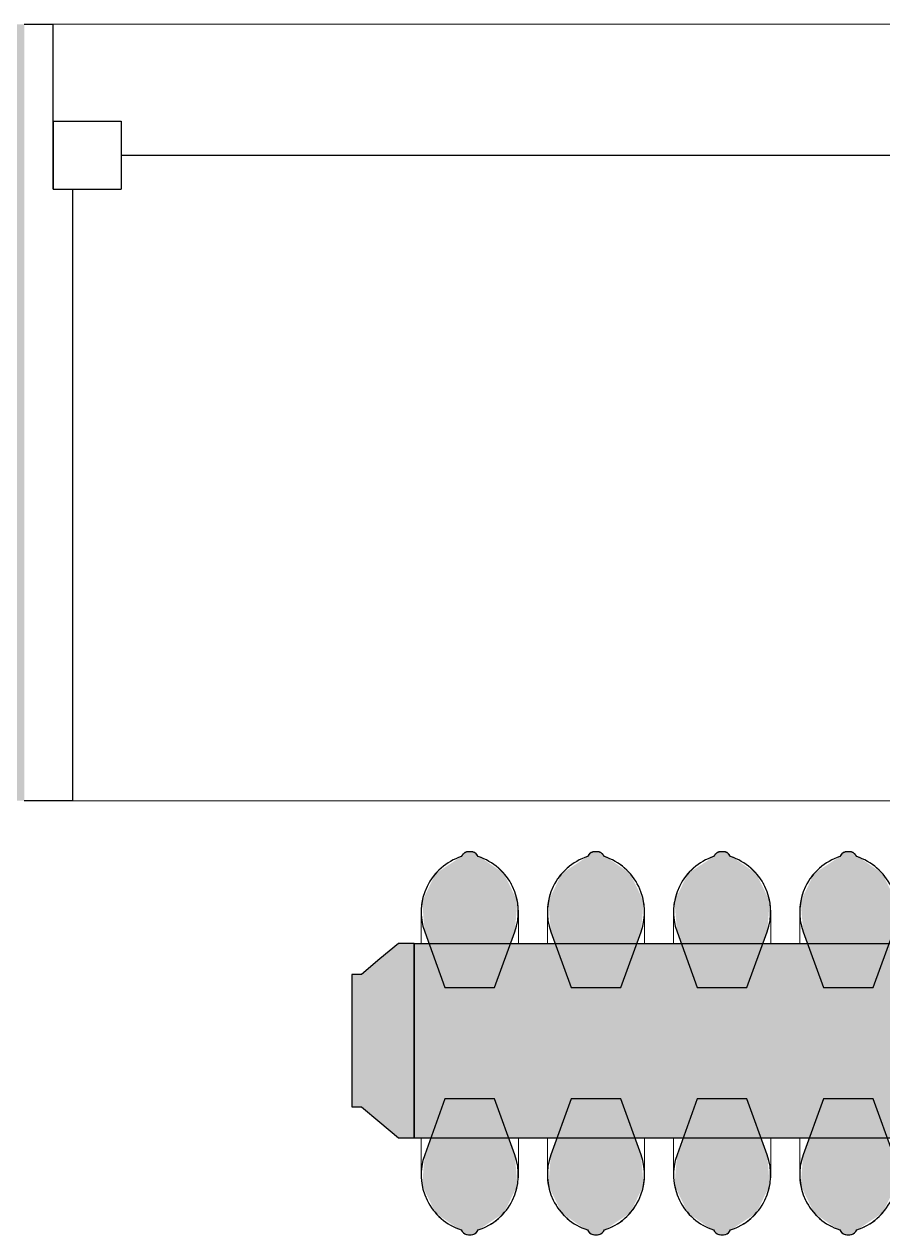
# Model space of a CAD drawing. Header units: inches. Extents: x -1287 to 1590, y -3558 to 989.
# Drawn here: x -196.3 to -174.18, y 532.5 to 563.68 of the extents above; entities that cross this region are included whole.
import ezdxf

# ---------------------------------------------------------------- set-up
doc = ezdxf.new("R2010")
doc.units = ezdxf.units.IN
doc.header["$MEASUREMENT"] = 0
for name, color, linetype, lineweight in [('A-GENM', 13, 'Continuous', 9), ('A-GLAZ', 151, 'Continuous', 18), ('A-WALL', 113, 'Continuous', 18), ('A-WALL-PATT', 111, 'Continuous', 18)]:
    doc.layers.add(name, color=color, linetype=linetype, lineweight=lineweight)

# ---------------------------------------------------------------- blocks, each defined once
blk = doc.blocks.new('Double Hung - side window 4_ X 6_ 3_ H 2-6124000-1st Floor Construction')
at = {"layer": 'A-GLAZ', "color": 8, "lineweight": 30}
for p, q in [((-22.115, 10), (-21.365, 10)), ((-21.365, 5.75), (-21.365, 10)), ((-21.365, 7.5), (-21.365, 5.75)), ((-21.365, 7.5), (-19.615, 7.5)), ((-19.615, 7.5), (-19.615, 5.75)), ((-19.615, 6.625), (19.615, 6.625)), ((-21.365, 5.75), (-19.615, 5.75)), ((-21.365, 5.75), (-20.865, 5.75)), ((-20.865, -10), (-20.865, 5.75)), ((-20.865, -10), (-22.115, -10))]:
    blk.add_line(p, q, dxfattribs=at)
blk = doc.blocks.new('Cast_Iron_Radiator_8182 - Cast_Iron_Radiator_8182-V46-1st Floor Construction')
at = {"layer": 'A-GENM'}
h = blk.add_hatch(color=7, dxfattribs=at)
h.paths.add_polyline_path([(-4.524, -3.66), (-4.589, -2.87), (-5.111, -1.435), (-6.389, -1.435), (-6.911, -2.87), (-6.976, -3.66), (-6.629, -4.372), (-5.943, -4.848), (-5.876, -4.91), (-5.713, -4.933), (-5.624, -4.91), (-5.532, -4.809), (-4.871, -4.372), (-4.645, -3.909)], flags=0)
h.paths.add_polyline_path([(-4.524, 3.66), (-4.871, 4.372), (-5.557, 4.848), (-5.624, 4.91), (-5.787, 4.933), (-5.876, 4.91), (-5.968, 4.809), (-6.629, 4.372), (-6.976, 3.66), (-6.911, 2.87), (-6.389, 1.435), (-5.111, 1.435), (-4.589, 2.87)], flags=0)
h = blk.add_hatch(color=7, dxfattribs=at)
h.paths.add_polyline_path([(-1.274, 3.66), (-1.621, 4.372), (-2.307, 4.848), (-2.374, 4.91), (-2.537, 4.933), (-2.626, 4.91), (-2.718, 4.809), (-3.379, 4.372), (-3.726, 3.66), (-3.661, 2.87), (-3.139, 1.435), (-1.861, 1.435), (-1.339, 2.87)], flags=0)
h.paths.add_polyline_path([(-1.274, -3.66), (-1.339, -2.87), (-1.861, -1.435), (-3.139, -1.435), (-3.661, -2.87), (-3.726, -3.66), (-3.379, -4.372), (-2.693, -4.848), (-2.626, -4.91), (-2.463, -4.933), (-2.374, -4.91), (-2.282, -4.809), (-1.621, -4.372), (-1.395, -3.909)], flags=0)
h = blk.add_hatch(color=7, dxfattribs=at)
h.paths.add_polyline_path([(1.976, -3.66), (1.911, -2.87), (1.389, -1.435), (0.111, -1.435), (-0.411, -2.87), (-0.476, -3.66), (-0.129, -4.372), (0.557, -4.848), (0.624, -4.91), (0.787, -4.933), (0.876, -4.91), (0.968, -4.809), (1.629, -4.372), (1.855, -3.909)], flags=0)
h.paths.add_polyline_path([(1.976, 3.66), (1.629, 4.372), (0.943, 4.848), (0.876, 4.91), (0.713, 4.933), (0.624, 4.91), (0.532, 4.809), (-0.129, 4.372), (-0.476, 3.66), (-0.411, 2.87), (0.111, 1.435), (1.389, 1.435), (1.911, 2.87)], flags=0)
h = blk.add_hatch(color=7, dxfattribs=at)
h.paths.add_polyline_path([(5.226, -3.66), (5.161, -2.87), (4.639, -1.435), (3.361, -1.435), (2.839, -2.87), (2.774, -3.66), (3.121, -4.372), (3.807, -4.848), (3.874, -4.91), (4.037, -4.933), (4.126, -4.91), (4.218, -4.809), (4.879, -4.372), (5.105, -3.909)], flags=0)
h.paths.add_polyline_path([(5.226, 3.66), (4.879, 4.372), (4.193, 4.848), (4.126, 4.91), (3.963, 4.933), (3.874, 4.91), (3.782, 4.809), (3.121, 4.372), (2.774, 3.66), (2.839, 2.87), (3.361, 1.435), (4.639, 1.435), (5.161, 2.87)], flags=0)
for points in [[(-7.179, 2.574), (-7.584, 2.574), (-8.542, 1.77), (-8.792, 1.77), (-8.792, -1.634), (-8.542, -1.634), (-7.584, -2.438), (-7.179, -2.438)], [(15.702, -2.438), (15.702, 2.561), (-7.179, 2.561), (-7.179, -2.438), (11.735, -2.438)]]:
    blk.add_hatch(color=7, dxfattribs=at).paths.add_polyline_path(points, flags=0)
at = {"layer": 'A-GENM', "color": 8, "lineweight": 30}
for p, q in [((-5.943, 4.848), (-5.968, 4.809)), ((-5.713, 4.933), (-5.787, 4.933)), ((-5.532, 4.809), (-5.557, 4.848)), ((-2.693, 4.848), (-2.718, 4.809)), ((-2.463, 4.933), (-2.537, 4.933)), ((-2.282, 4.809), (-2.307, 4.848)), ((0.557, 4.848), (0.532, 4.809)), ((0.787, 4.933), (0.713, 4.933)), ((0.968, 4.809), (0.943, 4.848)), ((3.807, 4.848), (3.782, 4.809)), ((4.037, 4.933), (3.963, 4.933)), ((4.218, 4.809), (4.193, 4.848)), ((-6.911, 2.87), (-6.389, 1.435)), ((-5.111, 1.435), (-4.589, 2.87)), ((-3.661, 2.87), (-3.139, 1.435)), ((-1.861, 1.435), (-1.339, 2.87)), ((-0.411, 2.87), (0.111, 1.435)), ((1.389, 1.435), (1.911, 2.87)), ((2.839, 2.87), (3.361, 1.435)), ((4.639, 1.435), (5.161, 2.87)), ((-7.179, 2.574), (-7.584, 2.574)), ((-7.179, -2.438), (-7.179, 2.574)), ((15.702, 2.561), (-7.179, 2.561)), ((-7.179, 2.561), (-7.179, -2.438)), ((-8.542, 1.77), (-8.792, 1.77)), ((-8.792, 1.77), (-8.792, -1.634)), ((-6.389, 1.435), (-5.111, 1.435)), ((-3.139, 1.435), (-1.861, 1.435)), ((0.111, 1.435), (1.389, 1.435)), ((3.361, 1.435), (4.639, 1.435)), ((-6.389, -1.435), (-6.911, -2.87)), ((-5.111, -1.435), (-6.389, -1.435)), ((-4.589, -2.87), (-5.111, -1.435)), ((-3.139, -1.435), (-3.661, -2.87)), ((-1.861, -1.435), (-3.139, -1.435)), ((-1.339, -2.87), (-1.861, -1.435)), ((0.111, -1.435), (-0.411, -2.87)), ((1.389, -1.435), (0.111, -1.435)), ((1.911, -2.87), (1.389, -1.435)), ((3.361, -1.435), (2.839, -2.87)), ((4.639, -1.435), (3.361, -1.435)), ((5.161, -2.87), (4.639, -1.435)), ((-8.792, -1.634), (-8.542, -1.634)), ((-7.584, -2.438), (-7.179, -2.438)), ((-7.179, -2.438), (15.702, -2.438)), ((-5.968, -4.809), (-5.943, -4.848)), ((-5.787, -4.933), (-5.713, -4.933)), ((-5.557, -4.848), (-5.532, -4.809)), ((-2.718, -4.809), (-2.693, -4.848)), ((-2.537, -4.933), (-2.463, -4.933)), ((-2.307, -4.848), (-2.282, -4.809)), ((0.532, -4.809), (0.557, -4.848)), ((0.713, -4.933), (0.787, -4.933)), ((0.943, -4.848), (0.968, -4.809)), ((3.782, -4.809), (3.807, -4.848)), ((3.963, -4.933), (4.037, -4.933)), ((4.193, -4.848), (4.218, -4.809))]:
    blk.add_line(p, q, dxfattribs=at)
at = {"layer": 'A-GENM', "flags": 128}
for points in [[(-7.002, 3.383), (-7.001, 3.443), (-6.997, 3.503), (-6.991, 3.563), (-6.983, 3.622), (-6.972, 3.681), (-6.959, 3.74), (-6.943, 3.798), (-6.926, 3.855), (-6.906, 3.911), (-6.883, 3.967), (-6.859, 4.022), (-6.832, 4.076), (-6.804, 4.128), (-6.773, 4.18), (-6.74, 4.23), (-6.705, 4.279), (-6.668, 4.326), (-6.63, 4.372), (-6.589, 4.416), (-6.547, 4.459), (-6.503, 4.5), (-6.458, 4.539), (-6.411, 4.576), (-6.362, 4.612), (-6.312, 4.645), (-6.261, 4.677), (-6.209, 4.706), (-6.155, 4.733), (-6.101, 4.758), (-6.045, 4.781), (-5.989, 4.802), (-5.968, 4.809)], [(-5.943, 4.848), (-5.938, 4.854), (-5.934, 4.86), (-5.929, 4.866), (-5.925, 4.872), (-5.919, 4.877), (-5.914, 4.882), (-5.909, 4.887), (-5.903, 4.892), (-5.897, 4.896), (-5.891, 4.901), (-5.885, 4.905), (-5.878, 4.909), (-5.872, 4.912), (-5.865, 4.915), (-5.858, 4.918), (-5.851, 4.921), (-5.844, 4.924), (-5.837, 4.926), (-5.83, 4.928), (-5.823, 4.929), (-5.816, 4.93), (-5.808, 4.931), (-5.801, 4.932), (-5.793, 4.933), (-5.787, 4.933)], [(-5.713, 4.933), (-5.706, 4.932), (-5.698, 4.932), (-5.691, 4.931), (-5.683, 4.93), (-5.676, 4.929), (-5.669, 4.927), (-5.662, 4.925), (-5.655, 4.923), (-5.648, 4.921), (-5.641, 4.918), (-5.634, 4.915), (-5.627, 4.912), (-5.621, 4.908), (-5.614, 4.904), (-5.608, 4.9), (-5.602, 4.896), (-5.596, 4.891), (-5.591, 4.887), (-5.585, 4.882), (-5.58, 4.876), (-5.575, 4.871), (-5.57, 4.865), (-5.565, 4.859), (-5.561, 4.854), (-5.557, 4.848)], [(-5.532, 4.809), (-5.475, 4.789), (-5.419, 4.767), (-5.365, 4.743), (-5.311, 4.716), (-5.258, 4.688), (-5.206, 4.657), (-5.156, 4.624), (-5.107, 4.59), (-5.059, 4.553), (-5.013, 4.515), (-4.969, 4.474), (-4.926, 4.432), (-4.885, 4.389), (-4.846, 4.343), (-4.808, 4.296), (-4.773, 4.248), (-4.739, 4.198), (-4.707, 4.147), (-4.678, 4.095), (-4.651, 4.042), (-4.625, 3.987), (-4.602, 3.932), (-4.581, 3.876), (-4.563, 3.819), (-4.547, 3.761), (-4.533, 3.703), (-4.521, 3.644), (-4.512, 3.585), (-4.505, 3.525), (-4.5, 3.465), (-4.498, 3.405), (-4.498, 3.383)], [(-3.752, 3.383), (-3.751, 3.443), (-3.747, 3.503), (-3.741, 3.563), (-3.733, 3.622), (-3.722, 3.681), (-3.709, 3.74), (-3.693, 3.798), (-3.676, 3.855), (-3.656, 3.911), (-3.633, 3.967), (-3.609, 4.022), (-3.582, 4.076), (-3.554, 4.128), (-3.523, 4.18), (-3.49, 4.23), (-3.455, 4.279), (-3.418, 4.326), (-3.38, 4.372), (-3.339, 4.416), (-3.297, 4.459), (-3.253, 4.5), (-3.208, 4.539), (-3.161, 4.576), (-3.112, 4.612), (-3.062, 4.645), (-3.011, 4.677), (-2.959, 4.706), (-2.905, 4.733), (-2.851, 4.758), (-2.795, 4.781), (-2.739, 4.802), (-2.718, 4.809)], [(-2.693, 4.848), (-2.688, 4.854), (-2.684, 4.86), (-2.679, 4.866), (-2.675, 4.872), (-2.669, 4.877), (-2.664, 4.882), (-2.659, 4.887), (-2.653, 4.892), (-2.647, 4.896), (-2.641, 4.901), (-2.635, 4.905), (-2.628, 4.909), (-2.622, 4.912), (-2.615, 4.915), (-2.608, 4.918), (-2.601, 4.921), (-2.594, 4.924), (-2.587, 4.926), (-2.58, 4.928), (-2.573, 4.929), (-2.566, 4.93), (-2.558, 4.931), (-2.551, 4.932), (-2.543, 4.933), (-2.537, 4.933)], [(-2.463, 4.933), (-2.456, 4.932), (-2.448, 4.932), (-2.441, 4.931), (-2.433, 4.93), (-2.426, 4.929), (-2.419, 4.927), (-2.412, 4.925), (-2.405, 4.923), (-2.398, 4.921), (-2.391, 4.918), (-2.384, 4.915), (-2.377, 4.912), (-2.371, 4.908), (-2.364, 4.904), (-2.358, 4.9), (-2.352, 4.896), (-2.346, 4.891), (-2.341, 4.887), (-2.335, 4.882), (-2.33, 4.876), (-2.325, 4.871), (-2.32, 4.865), (-2.315, 4.859), (-2.311, 4.854), (-2.307, 4.848)], [(-2.282, 4.809), (-2.225, 4.789), (-2.169, 4.767), (-2.115, 4.743), (-2.061, 4.716), (-2.008, 4.688), (-1.956, 4.657), (-1.906, 4.624), (-1.857, 4.59), (-1.809, 4.553), (-1.763, 4.515), (-1.719, 4.474), (-1.676, 4.432), (-1.635, 4.389), (-1.596, 4.343), (-1.558, 4.296), (-1.523, 4.248), (-1.489, 4.198), (-1.457, 4.147), (-1.428, 4.095), (-1.401, 4.042), (-1.375, 3.987), (-1.352, 3.932), (-1.331, 3.876), (-1.313, 3.819), (-1.297, 3.761), (-1.283, 3.703), (-1.271, 3.644), (-1.262, 3.585), (-1.255, 3.525), (-1.25, 3.465), (-1.248, 3.405), (-1.248, 3.383)], [(-0.502, 3.383), (-0.501, 3.443), (-0.497, 3.503), (-0.491, 3.563), (-0.483, 3.622), (-0.472, 3.681), (-0.459, 3.74), (-0.443, 3.798), (-0.426, 3.855), (-0.406, 3.911), (-0.383, 3.967), (-0.359, 4.022), (-0.332, 4.076), (-0.304, 4.128), (-0.273, 4.18), (-0.24, 4.23), (-0.205, 4.279), (-0.168, 4.326), (-0.13, 4.372), (-0.089, 4.416), (-0.047, 4.459), (-0.003, 4.5), (0.042, 4.539), (0.089, 4.576), (0.138, 4.612), (0.188, 4.645), (0.239, 4.677), (0.291, 4.706), (0.345, 4.733), (0.399, 4.758), (0.455, 4.781), (0.511, 4.802), (0.532, 4.809)], [(0.557, 4.848), (0.562, 4.854), (0.566, 4.86), (0.571, 4.866), (0.575, 4.872), (0.581, 4.877), (0.586, 4.882), (0.591, 4.887), (0.597, 4.892), (0.603, 4.896), (0.609, 4.901), (0.615, 4.905), (0.622, 4.909), (0.628, 4.912), (0.635, 4.915), (0.642, 4.918), (0.649, 4.921), (0.656, 4.924), (0.663, 4.926), (0.67, 4.928), (0.677, 4.929), (0.684, 4.93), (0.692, 4.931), (0.699, 4.932), (0.707, 4.933), (0.713, 4.933)], [(0.787, 4.933), (0.794, 4.932), (0.802, 4.932), (0.809, 4.931), (0.817, 4.93), (0.824, 4.929), (0.831, 4.927), (0.838, 4.925), (0.845, 4.923), (0.852, 4.921), (0.859, 4.918), (0.866, 4.915), (0.873, 4.912), (0.879, 4.908), (0.886, 4.904), (0.892, 4.9), (0.898, 4.896), (0.904, 4.891), (0.909, 4.887), (0.915, 4.882), (0.92, 4.876), (0.925, 4.871), (0.93, 4.865), (0.935, 4.859), (0.939, 4.854), (0.943, 4.848)], [(0.968, 4.809), (1.025, 4.789), (1.081, 4.767), (1.135, 4.743), (1.189, 4.716), (1.242, 4.688), (1.294, 4.657), (1.344, 4.624), (1.393, 4.59), (1.441, 4.553), (1.487, 4.515), (1.531, 4.474), (1.574, 4.432), (1.615, 4.389), (1.654, 4.343), (1.692, 4.296), (1.727, 4.248), (1.761, 4.198), (1.793, 4.147), (1.822, 4.095), (1.849, 4.042), (1.875, 3.987), (1.898, 3.932), (1.919, 3.876), (1.937, 3.819), (1.953, 3.761), (1.967, 3.703), (1.979, 3.644), (1.988, 3.585), (1.995, 3.525), (2, 3.465), (2.002, 3.405), (2.002, 3.383)], [(2.748, 3.383), (2.749, 3.443), (2.753, 3.503), (2.759, 3.563), (2.767, 3.622), (2.778, 3.681), (2.791, 3.74), (2.807, 3.798), (2.824, 3.855), (2.844, 3.911), (2.867, 3.967), (2.891, 4.022), (2.918, 4.076), (2.946, 4.128), (2.977, 4.18), (3.01, 4.23), (3.045, 4.279), (3.082, 4.326), (3.12, 4.372), (3.161, 4.416), (3.203, 4.459), (3.247, 4.5), (3.292, 4.539), (3.339, 4.576), (3.388, 4.612), (3.438, 4.645), (3.489, 4.677), (3.541, 4.706), (3.595, 4.733), (3.649, 4.758), (3.705, 4.781), (3.761, 4.802), (3.782, 4.809)], [(3.807, 4.848), (3.812, 4.854), (3.816, 4.86), (3.821, 4.866), (3.825, 4.872), (3.831, 4.877), (3.836, 4.882), (3.841, 4.887), (3.847, 4.892), (3.853, 4.896), (3.859, 4.901), (3.865, 4.905), (3.872, 4.909), (3.878, 4.912), (3.885, 4.915), (3.892, 4.918), (3.899, 4.921), (3.906, 4.924), (3.913, 4.926), (3.92, 4.928), (3.927, 4.929), (3.934, 4.93), (3.942, 4.931), (3.949, 4.932), (3.957, 4.933), (3.963, 4.933)], [(4.037, 4.933), (4.044, 4.932), (4.052, 4.932), (4.059, 4.931), (4.067, 4.93), (4.074, 4.929), (4.081, 4.927), (4.088, 4.925), (4.095, 4.923), (4.102, 4.921), (4.109, 4.918), (4.116, 4.915), (4.123, 4.912), (4.129, 4.908), (4.136, 4.904), (4.142, 4.9), (4.148, 4.896), (4.154, 4.891), (4.159, 4.887), (4.165, 4.882), (4.17, 4.876), (4.175, 4.871), (4.18, 4.865), (4.185, 4.859), (4.189, 4.854), (4.193, 4.848)], [(4.218, 4.809), (4.275, 4.789), (4.331, 4.767), (4.385, 4.743), (4.439, 4.716), (4.492, 4.688), (4.544, 4.657), (4.594, 4.624), (4.643, 4.59), (4.691, 4.553), (4.737, 4.515), (4.781, 4.474), (4.824, 4.432), (4.865, 4.389), (4.904, 4.343)], [(-7.002, 2.571), (-7.002, 2.642), (-7.002, 2.71), (-7.002, 2.775), (-7.002, 2.837), (-7.002, 2.896), (-7.002, 2.952), (-7.002, 3.005), (-7.002, 3.055), (-7.002, 3.102), (-7.002, 3.145), (-7.002, 3.185), (-7.002, 3.221), (-7.002, 3.254), (-7.002, 3.283), (-7.002, 3.309), (-7.002, 3.33), (-7.002, 3.348), (-7.002, 3.363), (-7.002, 3.373), (-7.002, 3.38), (-7.002, 3.383), (-7.002, 3.383)], [(-4.498, 3.383), (-4.498, 3.381), (-4.498, 3.375), (-4.498, 3.366), (-4.498, 3.353), (-4.498, 3.336), (-4.498, 3.315), (-4.498, 3.29), (-4.498, 3.262), (-4.498, 3.23), (-4.498, 3.195), (-4.498, 3.156), (-4.498, 3.114), (-4.498, 3.068), (-4.498, 3.019), (-4.498, 2.967), (-4.498, 2.911), (-4.498, 2.853), (-4.498, 2.792), (-4.498, 2.727), (-4.498, 2.66), (-4.498, 2.591), (-4.498, 2.561)], [(-3.752, 2.571), (-3.752, 2.642), (-3.752, 2.71), (-3.752, 2.775), (-3.752, 2.837), (-3.752, 2.896), (-3.752, 2.952), (-3.752, 3.005), (-3.752, 3.055), (-3.752, 3.102), (-3.752, 3.145), (-3.752, 3.185), (-3.752, 3.221), (-3.752, 3.254), (-3.752, 3.283), (-3.752, 3.309), (-3.752, 3.33), (-3.752, 3.348), (-3.752, 3.363), (-3.752, 3.373), (-3.752, 3.38), (-3.752, 3.383), (-3.752, 3.383)], [(-1.248, 3.383), (-1.248, 3.381), (-1.248, 3.375), (-1.248, 3.366), (-1.248, 3.353), (-1.248, 3.336), (-1.248, 3.315), (-1.248, 3.29), (-1.248, 3.262), (-1.248, 3.23), (-1.248, 3.195), (-1.248, 3.156), (-1.248, 3.114), (-1.248, 3.068), (-1.248, 3.019), (-1.248, 2.967), (-1.248, 2.911), (-1.248, 2.853), (-1.248, 2.792), (-1.248, 2.727), (-1.248, 2.66), (-1.248, 2.591), (-1.248, 2.561)], [(-0.502, 2.571), (-0.502, 2.642), (-0.502, 2.71), (-0.502, 2.775), (-0.502, 2.837), (-0.502, 2.896), (-0.502, 2.952), (-0.502, 3.005), (-0.502, 3.055), (-0.502, 3.102), (-0.502, 3.145), (-0.502, 3.185), (-0.502, 3.221), (-0.502, 3.254), (-0.502, 3.283), (-0.502, 3.309), (-0.502, 3.33), (-0.502, 3.348), (-0.502, 3.363), (-0.502, 3.373), (-0.502, 3.38), (-0.502, 3.383), (-0.502, 3.383)], [(2.002, 3.383), (2.002, 3.381), (2.002, 3.375), (2.002, 3.366), (2.002, 3.353), (2.002, 3.336), (2.002, 3.315), (2.002, 3.29), (2.002, 3.262), (2.002, 3.23), (2.002, 3.195), (2.002, 3.156), (2.002, 3.114), (2.002, 3.068), (2.002, 3.019), (2.002, 2.967), (2.002, 2.911), (2.002, 2.853), (2.002, 2.792), (2.002, 2.727), (2.002, 2.66), (2.002, 2.591), (2.002, 2.561)], [(2.748, 2.571), (2.748, 2.642), (2.748, 2.71), (2.748, 2.775), (2.748, 2.837), (2.748, 2.896), (2.748, 2.952), (2.748, 3.005), (2.748, 3.055), (2.748, 3.102), (2.748, 3.145), (2.748, 3.185), (2.748, 3.221), (2.748, 3.254), (2.748, 3.283), (2.748, 3.309), (2.748, 3.33), (2.748, 3.348), (2.748, 3.363), (2.748, 3.373), (2.748, 3.38), (2.748, 3.383), (2.748, 3.383)], [(-7.002, -3.383), (-7.002, -3.381), (-7.002, -3.375), (-7.002, -3.366), (-7.002, -3.353), (-7.002, -3.336), (-7.002, -3.315), (-7.002, -3.29), (-7.002, -3.262), (-7.002, -3.23), (-7.002, -3.195), (-7.002, -3.156), (-7.002, -3.114), (-7.002, -3.068), (-7.002, -3.019), (-7.002, -2.967), (-7.002, -2.911), (-7.002, -2.853), (-7.002, -2.792), (-7.002, -2.727), (-7.002, -2.66), (-7.002, -2.591), (-7.002, -2.518), (-7.002, -2.444)], [(-4.498, -2.438), (-4.498, -2.498), (-4.498, -2.571), (-4.498, -2.642), (-4.498, -2.71), (-4.498, -2.775), (-4.498, -2.837), (-4.498, -2.896), (-4.498, -2.952), (-4.498, -3.005), (-4.498, -3.055), (-4.498, -3.102), (-4.498, -3.145), (-4.498, -3.185), (-4.498, -3.221), (-4.498, -3.254), (-4.498, -3.283), (-4.498, -3.309), (-4.498, -3.33), (-4.498, -3.348), (-4.498, -3.363), (-4.498, -3.373), (-4.498, -3.38), (-4.498, -3.383), (-4.498, -3.383)], [(-3.752, -3.383), (-3.752, -3.381), (-3.752, -3.375), (-3.752, -3.366), (-3.752, -3.353), (-3.752, -3.336), (-3.752, -3.315), (-3.752, -3.29), (-3.752, -3.262), (-3.752, -3.23), (-3.752, -3.195), (-3.752, -3.156), (-3.752, -3.114), (-3.752, -3.068), (-3.752, -3.019), (-3.752, -2.967), (-3.752, -2.911), (-3.752, -2.853), (-3.752, -2.792), (-3.752, -2.727), (-3.752, -2.66), (-3.752, -2.591), (-3.752, -2.518), (-3.752, -2.444)], [(-1.248, -2.438), (-1.248, -2.498), (-1.248, -2.571), (-1.248, -2.642), (-1.248, -2.71), (-1.248, -2.775), (-1.248, -2.837), (-1.248, -2.896), (-1.248, -2.952), (-1.248, -3.005), (-1.248, -3.055), (-1.248, -3.102), (-1.248, -3.145), (-1.248, -3.185), (-1.248, -3.221), (-1.248, -3.254), (-1.248, -3.283), (-1.248, -3.309), (-1.248, -3.33), (-1.248, -3.348), (-1.248, -3.363), (-1.248, -3.373), (-1.248, -3.38), (-1.248, -3.383), (-1.248, -3.383)], [(-0.502, -3.383), (-0.502, -3.381), (-0.502, -3.375), (-0.502, -3.366), (-0.502, -3.353), (-0.502, -3.336), (-0.502, -3.315), (-0.502, -3.29), (-0.502, -3.262), (-0.502, -3.23), (-0.502, -3.195), (-0.502, -3.156), (-0.502, -3.114), (-0.502, -3.068), (-0.502, -3.019), (-0.502, -2.967), (-0.502, -2.911), (-0.502, -2.853), (-0.502, -2.792), (-0.502, -2.727), (-0.502, -2.66), (-0.502, -2.591), (-0.502, -2.518), (-0.502, -2.444)], [(2.002, -2.438), (2.002, -2.498), (2.002, -2.571), (2.002, -2.642), (2.002, -2.71), (2.002, -2.775), (2.002, -2.837), (2.002, -2.896), (2.002, -2.952), (2.002, -3.005), (2.002, -3.055), (2.002, -3.102), (2.002, -3.145), (2.002, -3.185), (2.002, -3.221), (2.002, -3.254), (2.002, -3.283), (2.002, -3.309), (2.002, -3.33), (2.002, -3.348), (2.002, -3.363), (2.002, -3.373), (2.002, -3.38), (2.002, -3.383), (2.002, -3.383)], [(2.748, -3.383), (2.748, -3.381), (2.748, -3.375), (2.748, -3.366), (2.748, -3.353), (2.748, -3.336), (2.748, -3.315), (2.748, -3.29), (2.748, -3.262), (2.748, -3.23), (2.748, -3.195), (2.748, -3.156), (2.748, -3.114), (2.748, -3.068), (2.748, -3.019), (2.748, -2.967), (2.748, -2.911), (2.748, -2.853), (2.748, -2.792), (2.748, -2.727), (2.748, -2.66), (2.748, -2.591), (2.748, -2.518), (2.748, -2.444)], [(-5.968, -4.809), (-6.025, -4.789), (-6.081, -4.767), (-6.135, -4.743), (-6.189, -4.716), (-6.242, -4.688), (-6.294, -4.657), (-6.344, -4.624), (-6.393, -4.59), (-6.441, -4.553), (-6.487, -4.515), (-6.531, -4.474), (-6.574, -4.432), (-6.615, -4.389), (-6.654, -4.343), (-6.692, -4.296), (-6.727, -4.248), (-6.761, -4.198), (-6.793, -4.147), (-6.822, -4.095), (-6.849, -4.042), (-6.875, -3.987), (-6.898, -3.932), (-6.919, -3.876), (-6.937, -3.819), (-6.953, -3.761), (-6.967, -3.703), (-6.979, -3.644), (-6.988, -3.585), (-6.995, -3.525), (-7, -3.465), (-7.002, -3.405), (-7.002, -3.383)], [(-4.498, -3.383), (-4.499, -3.443), (-4.503, -3.503), (-4.509, -3.563), (-4.517, -3.622), (-4.528, -3.681), (-4.541, -3.74), (-4.557, -3.798), (-4.574, -3.855), (-4.594, -3.911), (-4.617, -3.967), (-4.641, -4.022), (-4.668, -4.076), (-4.696, -4.128), (-4.727, -4.18), (-4.76, -4.23), (-4.795, -4.279), (-4.832, -4.326), (-4.87, -4.372), (-4.911, -4.416), (-4.953, -4.459), (-4.997, -4.5), (-5.042, -4.539), (-5.089, -4.576), (-5.138, -4.612), (-5.188, -4.645), (-5.239, -4.677), (-5.291, -4.706), (-5.345, -4.733), (-5.399, -4.758), (-5.455, -4.781), (-5.511, -4.802), (-5.532, -4.809)], [(-2.718, -4.809), (-2.775, -4.789), (-2.831, -4.767), (-2.885, -4.743), (-2.939, -4.716), (-2.992, -4.688), (-3.044, -4.657), (-3.094, -4.624), (-3.143, -4.59), (-3.191, -4.553), (-3.237, -4.515), (-3.281, -4.474), (-3.324, -4.432), (-3.365, -4.389), (-3.404, -4.343), (-3.442, -4.296), (-3.477, -4.248), (-3.511, -4.198), (-3.543, -4.147), (-3.572, -4.095), (-3.599, -4.042), (-3.625, -3.987), (-3.648, -3.932), (-3.669, -3.876), (-3.687, -3.819), (-3.703, -3.761), (-3.717, -3.703), (-3.729, -3.644), (-3.738, -3.585), (-3.745, -3.525), (-3.75, -3.465), (-3.752, -3.405), (-3.752, -3.383)], [(-1.248, -3.383), (-1.249, -3.443), (-1.253, -3.503), (-1.259, -3.563), (-1.267, -3.622), (-1.278, -3.681), (-1.291, -3.74), (-1.307, -3.798), (-1.324, -3.855), (-1.344, -3.911), (-1.367, -3.967), (-1.391, -4.022), (-1.418, -4.076), (-1.446, -4.128), (-1.477, -4.18), (-1.51, -4.23), (-1.545, -4.279), (-1.582, -4.326), (-1.62, -4.372), (-1.661, -4.416), (-1.703, -4.459), (-1.747, -4.5), (-1.792, -4.539), (-1.839, -4.576), (-1.888, -4.612), (-1.938, -4.645), (-1.989, -4.677), (-2.041, -4.706), (-2.095, -4.733), (-2.149, -4.758), (-2.205, -4.781), (-2.261, -4.802), (-2.282, -4.809)], [(0.532, -4.809), (0.475, -4.789), (0.419, -4.767), (0.365, -4.743), (0.311, -4.716), (0.258, -4.688), (0.206, -4.657), (0.156, -4.624), (0.107, -4.59), (0.059, -4.553), (0.013, -4.515), (-0.031, -4.474), (-0.074, -4.432), (-0.115, -4.389), (-0.154, -4.343), (-0.192, -4.296), (-0.227, -4.248), (-0.261, -4.198), (-0.293, -4.147), (-0.322, -4.095), (-0.349, -4.042), (-0.375, -3.987), (-0.398, -3.932), (-0.419, -3.876), (-0.437, -3.819), (-0.453, -3.761), (-0.467, -3.703), (-0.479, -3.644), (-0.488, -3.585), (-0.495, -3.525), (-0.5, -3.465), (-0.502, -3.405), (-0.502, -3.383)], [(2.002, -3.383), (2.001, -3.443), (1.997, -3.503), (1.991, -3.563), (1.983, -3.622), (1.972, -3.681), (1.959, -3.74), (1.943, -3.798), (1.926, -3.855), (1.906, -3.911), (1.883, -3.967), (1.859, -4.022), (1.832, -4.076), (1.804, -4.128), (1.773, -4.18), (1.74, -4.23), (1.705, -4.279), (1.668, -4.326), (1.63, -4.372), (1.589, -4.416), (1.547, -4.459), (1.503, -4.5), (1.458, -4.539), (1.411, -4.576), (1.362, -4.612), (1.312, -4.645), (1.261, -4.677), (1.209, -4.706), (1.155, -4.733), (1.101, -4.758), (1.045, -4.781), (0.989, -4.802), (0.968, -4.809)], [(3.782, -4.809), (3.725, -4.789), (3.669, -4.767), (3.615, -4.743), (3.561, -4.716), (3.508, -4.688), (3.456, -4.657), (3.406, -4.624), (3.357, -4.59), (3.309, -4.553), (3.263, -4.515), (3.219, -4.474), (3.176, -4.432), (3.135, -4.389), (3.096, -4.343), (3.058, -4.296), (3.023, -4.248), (2.989, -4.198), (2.957, -4.147), (2.928, -4.095), (2.901, -4.042), (2.875, -3.987), (2.852, -3.932), (2.831, -3.876), (2.813, -3.819), (2.797, -3.761), (2.783, -3.703), (2.771, -3.644), (2.762, -3.585), (2.755, -3.525), (2.75, -3.465), (2.748, -3.405), (2.748, -3.383)], [(4.918, -4.326), (4.88, -4.372), (4.839, -4.416), (4.797, -4.459), (4.753, -4.5), (4.708, -4.539), (4.661, -4.576), (4.612, -4.612), (4.562, -4.645), (4.511, -4.677), (4.459, -4.706), (4.405, -4.733), (4.351, -4.758), (4.295, -4.781), (4.239, -4.802), (4.218, -4.809)], [(-5.787, -4.933), (-5.794, -4.932), (-5.802, -4.932), (-5.809, -4.931), (-5.817, -4.93), (-5.824, -4.929), (-5.831, -4.927), (-5.838, -4.925), (-5.845, -4.923), (-5.852, -4.921), (-5.859, -4.918), (-5.866, -4.915), (-5.873, -4.912), (-5.879, -4.908), (-5.886, -4.904), (-5.892, -4.9), (-5.898, -4.896), (-5.904, -4.891), (-5.909, -4.887), (-5.915, -4.882), (-5.92, -4.876), (-5.925, -4.871), (-5.93, -4.865), (-5.935, -4.859), (-5.939, -4.854), (-5.943, -4.848)], [(-5.557, -4.848), (-5.562, -4.854), (-5.566, -4.86), (-5.571, -4.866), (-5.575, -4.872), (-5.581, -4.877), (-5.586, -4.882), (-5.591, -4.887), (-5.597, -4.892), (-5.603, -4.896), (-5.609, -4.901), (-5.615, -4.905), (-5.622, -4.909), (-5.628, -4.912), (-5.635, -4.915), (-5.642, -4.918), (-5.649, -4.921), (-5.656, -4.924), (-5.663, -4.926), (-5.67, -4.928), (-5.677, -4.929), (-5.684, -4.93), (-5.692, -4.931), (-5.699, -4.932), (-5.707, -4.933), (-5.713, -4.933)], [(-2.537, -4.933), (-2.544, -4.932), (-2.552, -4.932), (-2.559, -4.931), (-2.567, -4.93), (-2.574, -4.929), (-2.581, -4.927), (-2.588, -4.925), (-2.595, -4.923), (-2.602, -4.921), (-2.609, -4.918), (-2.616, -4.915), (-2.623, -4.912), (-2.629, -4.908), (-2.636, -4.904), (-2.642, -4.9), (-2.648, -4.896), (-2.654, -4.891), (-2.659, -4.887), (-2.665, -4.882), (-2.67, -4.876), (-2.675, -4.871), (-2.68, -4.865), (-2.685, -4.859), (-2.689, -4.854), (-2.693, -4.848)], [(-2.307, -4.848), (-2.312, -4.854), (-2.316, -4.86), (-2.321, -4.866), (-2.325, -4.872), (-2.331, -4.877), (-2.336, -4.882), (-2.341, -4.887), (-2.347, -4.892), (-2.353, -4.896), (-2.359, -4.901), (-2.365, -4.905), (-2.372, -4.909), (-2.378, -4.912), (-2.385, -4.915), (-2.392, -4.918), (-2.399, -4.921), (-2.406, -4.924), (-2.413, -4.926), (-2.42, -4.928), (-2.427, -4.929), (-2.434, -4.93), (-2.442, -4.931), (-2.449, -4.932), (-2.457, -4.933), (-2.463, -4.933)], [(0.713, -4.933), (0.706, -4.932), (0.698, -4.932), (0.691, -4.931), (0.683, -4.93), (0.676, -4.929), (0.669, -4.927), (0.662, -4.925), (0.655, -4.923), (0.648, -4.921), (0.641, -4.918), (0.634, -4.915), (0.627, -4.912), (0.621, -4.908), (0.614, -4.904), (0.608, -4.9), (0.602, -4.896), (0.596, -4.891), (0.591, -4.887), (0.585, -4.882), (0.58, -4.876), (0.575, -4.871), (0.57, -4.865), (0.565, -4.859), (0.561, -4.854), (0.557, -4.848)], [(0.943, -4.848), (0.938, -4.854), (0.934, -4.86), (0.929, -4.866), (0.925, -4.872), (0.919, -4.877), (0.914, -4.882), (0.909, -4.887), (0.903, -4.892), (0.897, -4.896), (0.891, -4.901), (0.885, -4.905), (0.878, -4.909), (0.872, -4.912), (0.865, -4.915), (0.858, -4.918), (0.851, -4.921), (0.844, -4.924), (0.837, -4.926), (0.83, -4.928), (0.823, -4.929), (0.816, -4.93), (0.808, -4.931), (0.801, -4.932), (0.793, -4.933), (0.787, -4.933)], [(3.963, -4.933), (3.956, -4.932), (3.948, -4.932), (3.941, -4.931), (3.933, -4.93), (3.926, -4.929), (3.919, -4.927), (3.912, -4.925), (3.905, -4.923), (3.898, -4.921), (3.891, -4.918), (3.884, -4.915), (3.877, -4.912), (3.871, -4.908), (3.864, -4.904), (3.858, -4.9), (3.852, -4.896), (3.846, -4.891), (3.841, -4.887), (3.835, -4.882), (3.83, -4.876), (3.825, -4.871), (3.82, -4.865), (3.815, -4.859), (3.811, -4.854), (3.807, -4.848)], [(4.193, -4.848), (4.188, -4.854), (4.184, -4.86), (4.179, -4.866), (4.175, -4.872), (4.169, -4.877), (4.164, -4.882), (4.159, -4.887), (4.153, -4.892), (4.147, -4.896), (4.141, -4.901), (4.135, -4.905), (4.128, -4.909), (4.122, -4.912), (4.115, -4.915), (4.108, -4.918), (4.101, -4.921), (4.094, -4.924), (4.087, -4.926), (4.08, -4.928), (4.073, -4.929), (4.066, -4.93), (4.058, -4.931), (4.051, -4.932), (4.043, -4.933), (4.037, -4.933)]]:
    blk.add_lwpolyline(points, dxfattribs=at)
at = {"layer": 'A-GENM', "color": 8, "lineweight": 30, "flags": 128}
for points in [[(-7.584, 2.574), (-8.063, 2.172), (-8.542, 1.77)], [(-8.542, -1.634), (-8.063, -2.036), (-7.584, -2.438)]]:
    blk.add_lwpolyline(points, dxfattribs=at)
at = {"layer": 'A-GENM', "color": 8, "lineweight": 30}
for centre, radius, start, end in [((-5.502, 3.383), 1.5, 108.1106, 200), ((-5.787, 4.747), 0.186, 90, 147), ((-5.713, 4.747), 0.186, 33, 90), ((-5.998, 3.383), 1.5, 340, 71.8894), ((-2.252, 3.383), 1.5, 108.1106, 200), ((-2.537, 4.747), 0.186, 90, 147), ((-2.463, 4.747), 0.186, 33, 90), ((-2.748, 3.383), 1.5, 340, 71.8894), ((0.998, 3.383), 1.5, 108.1106, 200), ((0.713, 4.747), 0.186, 90, 147), ((0.787, 4.747), 0.186, 33, 90), ((0.502, 3.383), 1.5, 340, 71.8894), ((4.248, 3.383), 1.5, 108.1106, 200), ((3.963, 4.747), 0.186, 90, 147), ((4.037, 4.747), 0.186, 33, 90), ((3.752, 3.383), 1.5, 340, 71.8894), ((-5.502, -3.383), 1.5, 160, 251.8894), ((-5.998, -3.383), 1.5, 288.1106, 20), ((-2.252, -3.383), 1.5, 160, 251.8894), ((-2.748, -3.383), 1.5, 288.1106, 20), ((0.998, -3.383), 1.5, 160, 251.8894), ((0.502, -3.383), 1.5, 288.1106, 20), ((4.248, -3.383), 1.5, 160, 251.8894), ((3.752, -3.383), 1.5, 288.1106, 20), ((-5.787, -4.747), 0.186, 213, 270), ((-5.713, -4.747), 0.186, 270, 327), ((-2.537, -4.747), 0.186, 213, 270), ((-2.463, -4.747), 0.186, 270, 327), ((0.713, -4.747), 0.186, 213, 270), ((0.787, -4.747), 0.186, 270, 327), ((3.963, -4.747), 0.186, 213, 270), ((4.037, -4.747), 0.186, 270, 327)]:
    blk.add_arc(centre, radius, start, end, dxfattribs=at)

msp = doc.modelspace()

# ---------------------------------------------------------------- hatches: boundary and pattern name
at = {"layer": 'A-WALL-PATT', "lineweight": 9}
h = msp.add_hatch(color=7, dxfattribs=at)
h.paths.add_polyline_path([(-213.724, 543.684), (-196.298, 543.684), (-196.298, 563.684), (-253.928, 563.684), (-253.928, 543.684), (-227.724, 543.684)], flags=0)
h.paths.add_polyline_path([(1.715, 543.684), (1.715, 563.684), (-53.535, 563.684), (-53.535, 543.684), (-3.143, 543.684)], flags=0)
h.paths.add_polyline_path([(-152.067, 543.684), (-97.765, 543.684), (-97.765, 563.684), (-152.067, 563.684)], flags=0)
h.paths.add_polyline_path([(-319.928, 543.684), (-319.928, 563.684), (-377.558, 563.684), (-377.558, 543.684), (-344.959, 543.684)], flags=0)
h.paths.add_polyline_path([(-473.093, 543.684), (-421.788, 543.684), (-421.788, 563.684), (-473.093, 563.684), (-473.093, 552.599)], flags=0)
h.paths.add_polyline_path([(-570.071, 543.684), (-517.324, 543.684), (-517.324, 563.684), (-590.071, 563.684), (-590.071, 543.684)], flags=0)

# ---------------------------------------------------------------- linework, layer by layer
at = {"layer": 'A-WALL', "lineweight": 9}
for p, q in [((-196.298, 563.684), (-152.067, 563.684)), ((-152.067, 543.684), (-196.298, 543.684))]:
    msp.add_line(p, q, dxfattribs=at)

# ---------------------------------------------------------------- block references
at = {"layer": 'A-GENM'}
msp.add_blockref('Cast_Iron_Radiator_8182 - Cast_Iron_Radiator_8182-V46-1st Floor Construction', (-179.071, 537.435), dxfattribs=at)
at = {"layer": 'A-GLAZ'}
msp.add_blockref('Double Hung - side window 4_ X 6_ 3_ H 2-6124000-1st Floor Construction', (-174.183, 553.684), dxfattribs=at)

doc.saveas('drawing.dxf')
